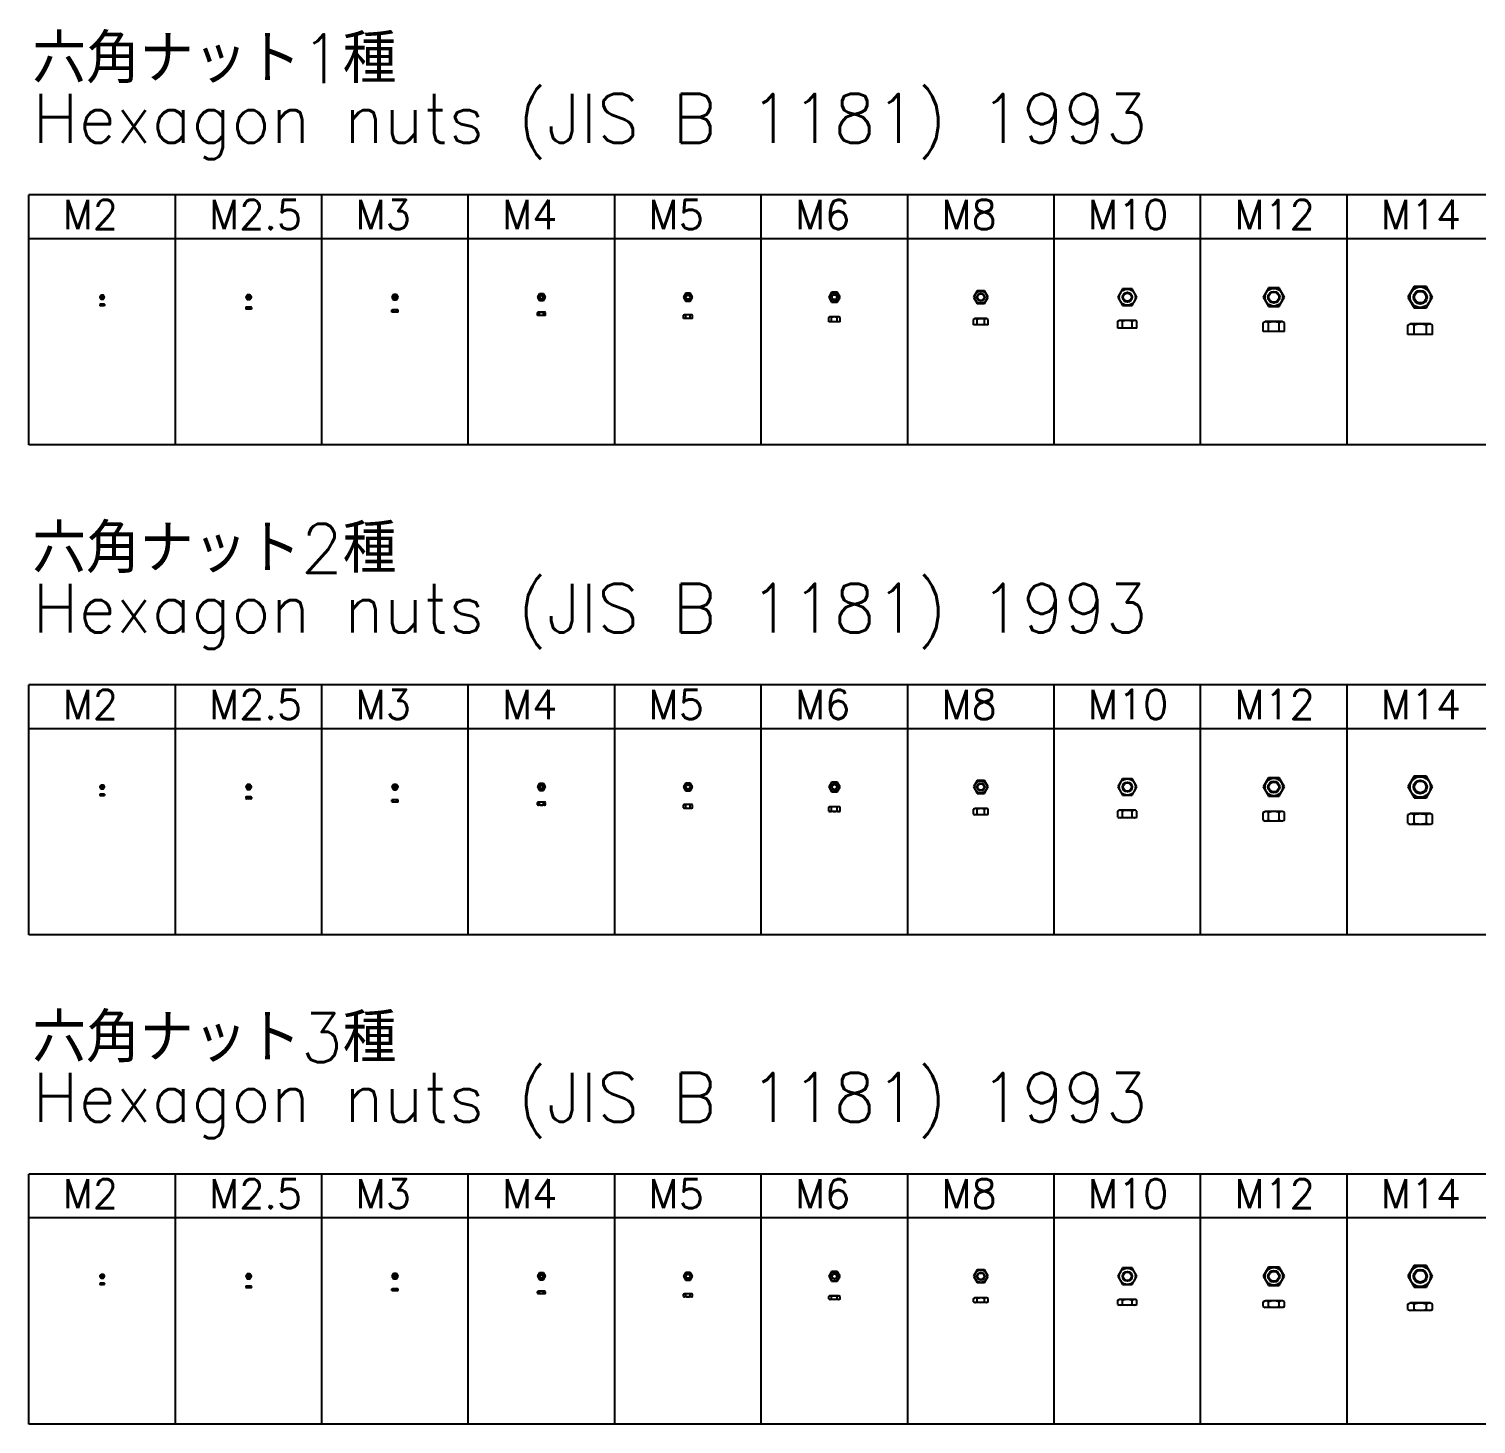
# Model space of a CAD drawing. Extents: x -341 to 2659, y -320 to 1108.
# Drawn here: x -341 to 1141, y -320 to 1108 of the extents above; entities that cross this region are included whole.
import ezdxf

# ---------------------------------------------------------------- set-up
doc = ezdxf.new("R2010")
doc.units = 0
doc.header["$MEASUREMENT"] = 0
for name, color, linetype in [('Layer1', 5, 'CONTINUOUS'), ('Layer3', 4, 'CONTINUOUS'), ('Layer4', 6, 'CONTINUOUS')]:
    doc.layers.add(name, color=color, linetype=linetype)
doc.styles.get("Standard").update_dxf_attribs({"font": 'romans.shx', "bigfont": 'extfont.shx'})

msp = doc.modelspace()

# ---------------------------------------------------------------- linework, layer by layer
at = {"layer": 'Layer1'}
for p, q in [((2658.7, 938.1), (-341.3, 938.1)), ((-341.3, 682.1), (-341.3, 938.1)), ((-191.3, 682.1), (-191.3, 938.1)), ((-41.3, 682.1), (-41.3, 938.1)), ((108.7, 682.1), (108.7, 938.1)), ((258.7, 682.1), (258.7, 938.1)), ((408.7, 682.1), (408.7, 938.1)), ((558.7, 682.1), (558.7, 938.1)), ((708.7, 682.1), (708.7, 938.1)), ((858.7, 682.1), (858.7, 938.1)), ((1008.7, 682.1), (1008.7, 938.1)), ((2658.7, 893.1), (-341.3, 893.1)), ((2658.7, 682.1), (-341.3, 682.1)), ((2658.7, 436.6), (-341.3, 436.6)), ((-341.3, 180.6), (-341.3, 436.6)), ((-191.3, 180.6), (-191.3, 436.6)), ((-41.3, 180.6), (-41.3, 436.6)), ((108.7, 180.6), (108.7, 436.6)), ((258.7, 180.6), (258.7, 436.6)), ((408.7, 180.6), (408.7, 436.6)), ((558.7, 180.6), (558.7, 436.6)), ((708.7, 180.6), (708.7, 436.6)), ((858.7, 180.6), (858.7, 436.6)), ((1008.7, 180.6), (1008.7, 436.6)), ((2658.7, 391.6), (-341.3, 391.6)), ((2658.7, 180.6), (-341.3, 180.6)), ((2658.7, -64.4), (-341.3, -64.4)), ((-341.3, -320.4), (-341.3, -64.4)), ((-191.3, -320.4), (-191.3, -64.4)), ((-41.3, -320.4), (-41.3, -64.4)), ((108.7, -320.4), (108.7, -64.4)), ((258.7, -320.4), (258.7, -64.4)), ((408.7, -320.4), (408.7, -64.4)), ((558.7, -320.4), (558.7, -64.4)), ((708.7, -320.4), (708.7, -64.4)), ((858.7, -320.4), (858.7, -64.4)), ((1008.7, -320.4), (1008.7, -64.4)), ((2658.7, -109.4), (-341.3, -109.4)), ((2658.7, -320.4), (-341.3, -320.4))]:
    msp.add_line(p, q, dxfattribs=at)
at = {"layer": 'Layer3'}
for p, q in [((32.1, 836.1), (30.5, 833.4)), ((30.5, 833.4), (32.1, 830.6)), ((35.3, 836.1), (32.1, 836.1)), ((32.1, 830.6), (35.3, 830.6)), ((36.9, 833.4), (35.3, 836.1)), ((35.3, 830.6), (36.9, 833.4)), ((181.7, 836.9), (179.7, 833.4)), ((179.7, 833.4), (181.7, 829.9)), ((185.7, 836.9), (181.7, 836.9)), ((187.7, 833.4), (185.7, 836.9)), ((185.7, 829.9), (187.7, 833.4)), ((331.4, 837.4), (329.1, 833.4)), ((329.1, 833.4), (331.4, 829.4)), ((336, 837.4), (331.4, 837.4)), ((338.3, 833.4), (336, 837.4)), ((336, 829.4), (338.3, 833.4)), ((480.8, 838.4), (477.9, 833.4)), ((477.9, 833.4), (480.8, 828.4)), ((486.6, 838.4), (480.8, 838.4)), ((489.5, 833.4), (486.6, 838.4)), ((486.6, 828.4), (489.5, 833.4)), ((629.9, 839.9), (626.2, 833.4)), ((626.2, 833.4), (629.9, 826.9)), ((637.4, 839.9), (629.9, 839.9)), ((641.2, 833.4), (637.4, 839.9)), ((637.4, 826.9), (641.2, 833.4)), ((778.8, 841.9), (773.9, 833.4)), ((773.9, 833.4), (778.8, 824.9)), ((788.6, 841.9), (778.8, 841.9)), ((793.5, 833.4), (788.6, 841.9)), ((788.6, 824.9), (793.5, 833.4)), ((928.2, 842.9), (922.7, 833.4)), ((922.7, 833.4), (928.2, 823.9)), ((939.2, 842.9), (928.2, 842.9)), ((944.7, 833.4), (939.2, 842.9)), ((939.2, 823.9), (944.7, 833.4)), ((1077.3, 844.4), (1071, 833.4)), ((1071, 833.4), (1077.3, 822.4)), ((1090, 844.4), (1077.3, 844.4)), ((1096.4, 833.4), (1090, 844.4)), ((1090, 822.4), (1096.4, 833.4)), ((-268.2, 826.2), (-268.6, 826)), ((-268.6, 826), (-268.6, 824.6)), ((-264, 824.6), (-268.6, 824.6)), ((-264.4, 826.2), (-268.2, 826.2)), ((-267.5, 826.2), (-265.1, 826.2)), ((-267.5, 826), (-267.5, 824.6)), ((-265.1, 826), (-265.1, 824.6)), ((-264.4, 826.2), (-264, 826)), ((-264, 826), (-264, 824.6)), ((-119.2, 823), (-118.7, 823.3)), ((-119.2, 823), (-119.2, 821.3)), ((-113.4, 821.3), (-119.2, 821.3)), ((-114, 823.3), (-118.7, 823.3)), ((-117.7, 823), (-117.7, 821.3)), ((-114.9, 823), (-114.9, 821.3)), ((-113.4, 823), (-114, 823.3)), ((-113.4, 823), (-113.4, 821.3)), ((30.5, 820.1), (31, 820.5)), ((30.5, 818.1), (30.5, 820.1)), ((36.9, 818.1), (30.5, 818.1)), ((36.3, 820.5), (31, 820.5)), ((32.1, 818.1), (32.1, 820.1)), ((35.3, 818.1), (35.3, 820.1)), ((36.9, 820.1), (36.3, 820.5)), ((36.9, 818.1), (36.9, 820.1)), ((179.7, 817.6), (180.3, 818)), ((179.7, 814.8), (179.7, 817.6)), ((187.1, 818), (180.3, 818)), ((181.7, 829.9), (185.7, 829.9)), ((181.7, 814.8), (181.7, 817.6)), ((185.7, 814.8), (185.7, 817.6)), ((187.7, 817.6), (187.1, 818)), ((187.7, 814.8), (187.7, 817.6)), ((329.1, 815.1), (329.8, 815.5)), ((337.6, 815.5), (329.8, 815.5)), ((331.4, 829.4), (336, 829.4)), ((338.3, 815.1), (337.6, 815.5)), ((480.8, 828.4), (486.6, 828.4)), ((629.9, 826.9), (637.4, 826.9)), ((778.8, 824.9), (788.6, 824.9)), ((928.2, 823.9), (939.2, 823.9)), ((1077.3, 822.4), (1090, 822.4)), ((187.7, 814.8), (179.7, 814.8)), ((329.1, 811.5), (329.1, 815.1)), ((338.3, 811.5), (329.1, 811.5)), ((331.4, 811.5), (331.4, 815.1)), ((336, 811.5), (336, 815.1)), ((338.3, 811.5), (338.3, 815.1)), ((477.9, 812.7), (478.8, 813.2)), ((477.9, 808.2), (477.9, 812.7)), ((489.5, 808.2), (477.9, 808.2)), ((488.6, 813.2), (478.8, 813.2)), ((480.8, 808.2), (480.8, 812.7)), ((486.6, 808.2), (486.6, 812.7)), ((489.5, 812.7), (488.6, 813.2)), ((489.5, 808.2), (489.5, 812.7)), ((626.2, 810.7), (627.4, 811.5)), ((626.2, 805), (626.2, 810.7)), ((641.2, 805), (626.2, 805)), ((639.9, 811.5), (627.4, 811.5)), ((629.9, 805), (629.9, 810.7)), ((637.4, 805), (637.4, 810.7)), ((641.2, 810.7), (639.9, 811.5)), ((641.2, 805), (641.2, 810.7)), ((773.9, 808.8), (775.4, 809.7)), ((773.9, 801.7), (773.9, 808.8)), ((793.5, 801.7), (773.9, 801.7)), ((791.9, 809.7), (775.4, 809.7)), ((778.8, 801.7), (778.8, 808.8)), ((788.6, 801.7), (788.6, 808.8)), ((793.5, 808.8), (791.9, 809.7)), ((793.5, 801.7), (793.5, 808.8)), ((922.7, 807.3), (924.7, 808.4)), ((922.7, 798.4), (922.7, 807.3)), ((942.7, 808.4), (924.7, 808.4)), ((928.2, 798.4), (928.2, 807.3)), ((939.2, 798.4), (939.2, 807.3)), ((944.7, 807.3), (942.7, 808.4)), ((944.7, 798.4), (944.7, 807.3)), ((1071, 804.9), (1073.2, 806.2)), ((1071, 795.2), (1071, 804.9)), ((1094.2, 806.2), (1073.2, 806.2)), ((1077.3, 795.2), (1077.3, 804.9)), ((1090, 795.2), (1090, 804.9)), ((1096.4, 804.9), (1094.2, 806.2)), ((1096.4, 795.2), (1096.4, 804.9)), ((944.7, 798.4), (922.7, 798.4)), ((1096.4, 795.2), (1071, 795.2)), ((928.2, 341.4), (922.7, 331.9)), ((939.2, 341.4), (928.2, 341.4)), ((944.7, 331.9), (939.2, 341.4)), ((1077.3, 342.9), (1071, 331.9)), ((1090, 342.9), (1077.3, 342.9)), ((1096.4, 331.9), (1090, 342.9)), ((32.1, 334.6), (30.5, 331.9)), ((30.5, 331.9), (32.1, 329.1)), ((35.3, 334.6), (32.1, 334.6)), ((32.1, 329.1), (35.3, 329.1)), ((36.9, 331.9), (35.3, 334.6)), ((35.3, 329.1), (36.9, 331.9)), ((181.7, 335.4), (179.7, 331.9)), ((179.7, 331.9), (181.7, 328.4)), ((185.7, 335.4), (181.7, 335.4)), ((181.7, 328.4), (185.7, 328.4)), ((187.7, 331.9), (185.7, 335.4)), ((185.7, 328.4), (187.7, 331.9)), ((331.4, 335.9), (329.1, 331.9)), ((329.1, 331.9), (331.4, 327.9)), ((336, 335.9), (331.4, 335.9)), ((331.4, 327.9), (336, 327.9)), ((338.3, 331.9), (336, 335.9)), ((336, 327.9), (338.3, 331.9)), ((480.8, 336.9), (477.9, 331.9)), ((477.9, 331.9), (480.8, 326.9)), ((486.6, 336.9), (480.8, 336.9)), ((480.8, 326.9), (486.6, 326.9)), ((489.5, 331.9), (486.6, 336.9)), ((486.6, 326.9), (489.5, 331.9)), ((629.9, 338.4), (626.2, 331.9)), ((626.2, 331.9), (629.9, 325.4)), ((637.4, 338.4), (629.9, 338.4)), ((641.2, 331.9), (637.4, 338.4)), ((637.4, 325.4), (641.2, 331.9)), ((778.8, 340.4), (773.9, 331.9)), ((773.9, 331.9), (778.8, 323.4)), ((788.6, 340.4), (778.8, 340.4)), ((793.5, 331.9), (788.6, 340.4)), ((788.6, 323.4), (793.5, 331.9)), ((922.7, 331.9), (928.2, 322.4)), ((939.2, 322.4), (944.7, 331.9)), ((1071, 331.9), (1077.3, 320.9)), ((1090, 320.9), (1096.4, 331.9)), ((-268.2, 324.7), (-268.6, 324.5)), ((-268.6, 324.5), (-268.6, 323.3)), ((-268.2, 323.1), (-268.6, 323.3)), ((-264.4, 324.7), (-268.2, 324.7)), ((-264.4, 323.1), (-268.2, 323.1)), ((-267.5, 324.7), (-265.1, 324.7)), ((-267.5, 324.5), (-267.5, 323.3)), ((-267.5, 323.1), (-265.1, 323.1)), ((-265.1, 324.5), (-265.1, 323.3)), ((-264.4, 324.7), (-264, 324.5)), ((-264.4, 323.1), (-264, 323.3)), ((-264, 324.5), (-264, 323.3)), ((-119.2, 321.5), (-118.7, 321.8)), ((-119.2, 321.5), (-119.2, 320.1)), ((-119.2, 320.1), (-118.7, 319.8)), ((-114, 321.8), (-118.7, 321.8)), ((-114, 319.8), (-118.7, 319.8)), ((-117.7, 321.5), (-117.7, 320.1)), ((-114.9, 321.5), (-114.9, 320.1)), ((-113.4, 321.5), (-114, 321.8)), ((-113.4, 320.1), (-114, 319.8)), ((-113.4, 321.5), (-113.4, 320.1)), ((30.5, 318.6), (31, 318.9)), ((30.5, 316.9), (30.5, 318.6)), ((30.5, 316.9), (31, 316.5)), ((36.3, 318.9), (31, 318.9)), ((36.3, 316.5), (31, 316.5)), ((32.1, 316.9), (32.1, 318.6)), ((35.3, 316.9), (35.3, 318.6)), ((36.9, 318.6), (36.3, 318.9)), ((36.9, 316.9), (36.3, 316.5)), ((36.9, 316.9), (36.9, 318.6)), ((179.7, 316.1), (180.3, 316.5)), ((179.7, 313.6), (179.7, 316.1)), ((179.7, 313.6), (180.3, 313.3)), ((187.1, 316.5), (180.3, 316.5)), ((187.1, 313.3), (180.3, 313.3)), ((181.7, 313.6), (181.7, 316.1)), ((185.7, 313.6), (185.7, 316.1)), ((187.7, 316.1), (187.1, 316.5)), ((187.7, 313.6), (187.1, 313.3)), ((187.7, 313.6), (187.7, 316.1)), ((329.1, 313.6), (329.8, 314)), ((329.1, 310.4), (329.1, 313.6)), ((337.6, 314), (329.8, 314)), ((331.4, 310.4), (331.4, 313.6)), ((336, 310.4), (336, 313.6)), ((338.3, 313.6), (337.6, 314)), ((338.3, 310.4), (338.3, 313.6)), ((477.9, 311.2), (478.8, 311.7)), ((488.6, 311.7), (478.8, 311.7)), ((489.5, 311.2), (488.6, 311.7)), ((629.9, 325.4), (637.4, 325.4)), ((778.8, 323.4), (788.6, 323.4)), ((928.2, 322.4), (939.2, 322.4)), ((1077.3, 320.9), (1090, 320.9)), ((329.1, 310.4), (329.8, 310)), ((337.6, 310), (329.8, 310)), ((338.3, 310.4), (337.6, 310)), ((477.9, 307.2), (477.9, 311.2)), ((477.9, 307.2), (478.8, 306.7)), ((488.6, 306.7), (478.8, 306.7)), ((480.8, 307.2), (480.8, 311.2)), ((486.6, 307.2), (486.6, 311.2)), ((489.5, 307.2), (488.6, 306.7)), ((489.5, 307.2), (489.5, 311.2)), ((626.2, 309.2), (627.4, 310)), ((626.2, 304.2), (626.2, 309.2)), ((626.2, 304.2), (627.4, 303.5)), ((639.9, 310), (627.4, 310)), ((639.9, 303.5), (627.4, 303.5)), ((629.9, 304.2), (629.9, 309.2)), ((637.4, 304.2), (637.4, 309.2)), ((641.2, 309.2), (639.9, 310)), ((641.2, 304.2), (639.9, 303.5)), ((641.2, 304.2), (641.2, 309.2)), ((773.9, 307.3), (775.4, 308.2)), ((773.9, 301.1), (773.9, 307.3)), ((773.9, 301.1), (775.4, 300.2)), ((791.9, 308.2), (775.4, 308.2)), ((791.9, 300.2), (775.4, 300.2)), ((778.8, 301.1), (778.8, 307.3)), ((788.6, 301.1), (788.6, 307.3)), ((793.5, 307.3), (791.9, 308.2)), ((793.5, 301.1), (791.9, 300.2)), ((793.5, 301.1), (793.5, 307.3)), ((922.7, 305.8), (924.7, 306.9)), ((922.7, 298.1), (922.7, 305.8)), ((922.7, 298.1), (924.7, 296.9)), ((942.7, 306.9), (924.7, 306.9)), ((942.7, 296.9), (924.7, 296.9)), ((928.2, 298.1), (928.2, 305.8)), ((939.2, 298.1), (939.2, 305.8)), ((944.7, 305.8), (942.7, 306.9)), ((944.7, 298.1), (942.7, 296.9)), ((944.7, 298.1), (944.7, 305.8)), ((1071, 303.4), (1073.2, 304.6)), ((1071, 294.9), (1071, 303.4)), ((1094.2, 304.6), (1073.2, 304.6)), ((1077.3, 294.9), (1077.3, 303.4)), ((1090, 294.9), (1090, 303.4)), ((1096.4, 303.4), (1094.2, 304.6)), ((1096.4, 294.9), (1096.4, 303.4)), ((1071, 294.9), (1073.2, 293.6)), ((1094.2, 293.6), (1073.2, 293.6)), ((1096.4, 294.9), (1094.2, 293.6)), ((629.9, -162.6), (626.2, -169.1)), ((637.4, -162.6), (629.9, -162.6)), ((641.2, -169.1), (637.4, -162.6)), ((778.8, -160.6), (773.9, -169.1)), ((788.6, -160.6), (778.8, -160.6)), ((793.5, -169.1), (788.6, -160.6)), ((928.2, -159.6), (922.7, -169.1)), ((939.2, -159.6), (928.2, -159.6)), ((944.7, -169.1), (939.2, -159.6)), ((1077.3, -158.1), (1071, -169.1)), ((1090, -158.1), (1077.3, -158.1)), ((1096.4, -169.1), (1090, -158.1)), ((-268.2, -176.3), (-268.6, -176.5)), ((-268.6, -176.5), (-268.6, -177.3)), ((-268.2, -177.5), (-268.6, -177.3)), ((-264.4, -176.3), (-268.2, -176.3)), ((-264.4, -177.5), (-268.2, -177.5)), ((-267.5, -176.3), (-265.1, -176.3)), ((-267.5, -176.5), (-267.5, -177.3)), ((-267.5, -177.5), (-265.1, -177.5)), ((-265.1, -176.5), (-265.1, -177.3)), ((-264.4, -176.3), (-264, -176.5)), ((-264.4, -177.5), (-264, -177.3)), ((-264, -176.5), (-264, -177.3)), ((32.1, -166.3), (30.5, -169.1)), ((30.5, -169.1), (32.1, -171.8)), ((35.3, -166.3), (32.1, -166.3)), ((32.1, -171.8), (35.3, -171.8)), ((36.9, -169.1), (35.3, -166.3)), ((35.3, -171.8), (36.9, -169.1)), ((181.7, -165.6), (179.7, -169.1)), ((179.7, -169.1), (181.7, -172.6)), ((185.7, -165.6), (181.7, -165.6)), ((181.7, -172.6), (185.7, -172.6)), ((187.7, -169.1), (185.7, -165.6)), ((185.7, -172.6), (187.7, -169.1)), ((331.4, -165.1), (329.1, -169.1)), ((329.1, -169.1), (331.4, -173.1)), ((336, -165.1), (331.4, -165.1)), ((331.4, -173.1), (336, -173.1)), ((338.3, -169.1), (336, -165.1)), ((336, -173.1), (338.3, -169.1)), ((480.8, -164.1), (477.9, -169.1)), ((477.9, -169.1), (480.8, -174.1)), ((486.6, -164.1), (480.8, -164.1)), ((480.8, -174.1), (486.6, -174.1)), ((489.5, -169.1), (486.6, -164.1)), ((486.6, -174.1), (489.5, -169.1)), ((626.2, -169.1), (629.9, -175.6)), ((629.9, -175.6), (637.4, -175.6)), ((637.4, -175.6), (641.2, -169.1)), ((773.9, -169.1), (778.8, -177.6)), ((778.8, -177.6), (788.6, -177.6)), ((788.6, -177.6), (793.5, -169.1)), ((922.7, -169.1), (928.2, -178.6)), ((939.2, -178.6), (944.7, -169.1)), ((1071, -169.1), (1077.3, -180.1)), ((1090, -180.1), (1096.4, -169.1)), ((-119.2, -179.5), (-118.7, -179.2)), ((-119.2, -179.5), (-119.2, -180.5)), ((-119.2, -180.5), (-118.7, -180.8)), ((-114, -179.2), (-118.7, -179.2)), ((-114, -180.8), (-118.7, -180.8)), ((-117.7, -179.5), (-117.7, -180.5)), ((-114.9, -179.5), (-114.9, -180.5)), ((-113.4, -179.5), (-114, -179.2)), ((-113.4, -180.5), (-114, -180.8)), ((-113.4, -179.5), (-113.4, -180.5)), ((30.5, -182.3), (31, -182)), ((30.5, -183.5), (30.5, -182.3)), ((30.5, -183.5), (31, -183.8)), ((36.3, -182), (31, -182)), ((36.3, -183.8), (31, -183.8)), ((32.1, -183.5), (32.1, -182.3)), ((35.3, -183.5), (35.3, -182.3)), ((36.9, -182.3), (36.3, -182)), ((36.9, -183.5), (36.3, -183.8)), ((36.9, -183.5), (36.9, -182.3)), ((179.7, -184.9), (180.3, -184.5)), ((179.7, -186.5), (179.7, -184.9)), ((179.7, -186.5), (180.3, -186.9)), ((187.1, -184.5), (180.3, -184.5)), ((187.1, -186.9), (180.3, -186.9)), ((181.7, -186.5), (181.7, -184.9)), ((185.7, -186.5), (185.7, -184.9)), ((187.7, -184.9), (187.1, -184.5)), ((187.7, -186.5), (187.1, -186.9)), ((187.7, -186.5), (187.7, -184.9)), ((329.1, -187.4), (329.8, -187)), ((329.1, -189.8), (329.1, -187.4)), ((329.1, -189.8), (329.8, -190.2)), ((337.6, -187), (329.8, -187)), ((337.6, -190.2), (329.8, -190.2)), ((331.4, -189.8), (331.4, -187.4)), ((336, -189.8), (336, -187.4)), ((338.3, -187.4), (337.6, -187)), ((338.3, -189.8), (337.6, -190.2)), ((338.3, -189.8), (338.3, -187.4)), ((477.9, -189.7), (478.8, -189.2)), ((477.9, -192.3), (477.9, -189.7)), ((477.9, -192.3), (478.8, -192.8)), ((488.6, -189.2), (478.8, -189.2)), ((480.8, -192.3), (480.8, -189.7)), ((486.6, -192.3), (486.6, -189.7)), ((489.5, -189.7), (488.6, -189.2)), ((489.5, -192.3), (488.6, -192.8)), ((489.5, -192.3), (489.5, -189.7)), ((626.2, -191.7), (627.4, -191)), ((626.2, -195.3), (626.2, -191.7)), ((639.9, -191), (627.4, -191)), ((629.9, -195.3), (629.9, -191.7)), ((637.4, -195.3), (637.4, -191.7)), ((641.2, -191.7), (639.9, -191)), ((641.2, -195.3), (641.2, -191.7)), ((928.2, -178.6), (939.2, -178.6)), ((1077.3, -180.1), (1090, -180.1)), ((488.6, -192.8), (478.8, -192.8)), ((626.2, -195.3), (627.4, -196)), ((639.9, -196), (627.4, -196)), ((641.2, -195.3), (639.9, -196)), ((773.9, -193.7), (775.4, -192.8)), ((773.9, -197.9), (773.9, -193.7)), ((773.9, -197.9), (775.4, -198.8)), ((791.9, -192.8), (775.4, -192.8)), ((791.9, -198.8), (775.4, -198.8)), ((778.8, -197.9), (778.8, -193.7)), ((788.6, -197.9), (788.6, -193.7)), ((793.5, -193.7), (791.9, -192.8)), ((793.5, -197.9), (791.9, -198.8)), ((793.5, -197.9), (793.5, -193.7)), ((922.7, -195.2), (924.7, -194.1)), ((922.7, -199.9), (922.7, -195.2)), ((922.7, -199.9), (924.7, -201.1)), ((942.7, -194.1), (924.7, -194.1)), ((942.7, -201.1), (924.7, -201.1)), ((928.2, -199.9), (928.2, -195.2)), ((939.2, -199.9), (939.2, -195.2)), ((944.7, -195.2), (942.7, -194.1)), ((944.7, -199.9), (942.7, -201.1)), ((944.7, -199.9), (944.7, -195.2)), ((1071, -197.6), (1073.2, -196.3)), ((1071, -203.1), (1071, -197.6)), ((1071, -203.1), (1073.2, -204.3)), ((1094.2, -196.3), (1073.2, -196.3)), ((1094.2, -204.3), (1073.2, -204.3)), ((1077.3, -203.1), (1077.3, -197.6)), ((1090, -203.1), (1090, -197.6)), ((1096.4, -197.6), (1094.2, -196.3)), ((1096.4, -203.1), (1094.2, -204.3)), ((1096.4, -203.1), (1096.4, -197.6))]:
    msp.add_line(p, q, dxfattribs=at)
for points in [[(-267.5, 835.4), (-268.6, 833.4), (-267.5, 831.4), (-265.1, 831.4), (-264, 833.4), (-265.1, 835.4)], [(-117.7, 835.9), (-119.2, 833.4), (-117.7, 830.9), (-114.9, 830.9), (-113.4, 833.4), (-114.9, 835.9)], [(-267.5, 333.9), (-268.6, 331.9), (-267.5, 329.9), (-265.1, 329.9), (-264, 331.9), (-265.1, 333.9)], [(-117.7, 334.4), (-119.2, 331.9), (-117.7, 329.4), (-114.9, 329.4), (-113.4, 331.9), (-114.9, 334.4)], [(-267.5, -167.1), (-268.6, -169.1), (-267.5, -171.1), (-265.1, -171.1), (-264, -169.1), (-265.1, -167.1)], [(-117.7, -166.6), (-119.2, -169.1), (-117.7, -171.6), (-114.9, -171.6), (-113.4, -169.1), (-114.9, -166.6)]]:
    msp.add_lwpolyline(points, close=True, dxfattribs=at)
for centre, radius in [((-266.3, 833.4), 1.9), ((-266.3, 833.4), 1), ((-266.3, 833.4), 0.761), ((-116.3, 833.4), 2.35), ((-116.3, 833.4), 1.25), ((-116.3, 833.4), 1.01), ((33.7, 833.4), 2.65), ((33.7, 833.4), 1.5), ((33.7, 833.4), 1.23), ((183.7, 833.4), 3.4), ((183.7, 833.4), 2), ((183.7, 833.4), 1.62), ((333.7, 833.4), 3.9), ((333.7, 833.4), 2.5), ((333.7, 833.4), 2.07), ((483.7, 833.4), 4.9), ((483.7, 833.4), 3), ((483.7, 833.4), 2.46), ((633.7, 833.4), 6.25), ((633.7, 833.4), 4), ((633.7, 833.4), 3.32), ((783.7, 833.4), 8.25), ((783.7, 833.4), 5), ((783.7, 833.4), 4.19), ((933.7, 833.4), 9), ((933.7, 833.4), 6), ((933.7, 833.4), 5.05), ((1083.7, 833.4), 10.5), ((1083.7, 833.4), 7), ((1083.7, 833.4), 5.92), ((1083.7, 331.9), 10.5), ((-266.3, 331.9), 1.9), ((-266.3, 331.9), 1), ((-266.3, 331.9), 0.761), ((-116.3, 331.9), 2.35), ((-116.3, 331.9), 1.25), ((-116.3, 331.9), 1.01), ((33.7, 331.9), 2.65), ((33.7, 331.9), 1.5), ((33.7, 331.9), 1.23), ((183.7, 331.9), 3.4), ((183.7, 331.9), 2), ((183.7, 331.9), 1.62), ((333.7, 331.9), 3.9), ((333.7, 331.9), 2.5), ((333.7, 331.9), 2.07), ((483.7, 331.9), 4.9), ((483.7, 331.9), 3), ((483.7, 331.9), 2.46), ((633.7, 331.9), 6.25), ((633.7, 331.9), 4), ((633.7, 331.9), 3.32), ((783.7, 331.9), 8.25), ((783.7, 331.9), 5), ((783.7, 331.9), 4.19), ((933.7, 331.9), 9), ((933.7, 331.9), 6), ((933.7, 331.9), 5.05), ((1083.7, 331.9), 7), ((1083.7, 331.9), 5.92), ((633.7, -169.1), 6.25), ((783.7, -169.1), 8.25), ((933.7, -169.1), 9), ((1083.7, -169.1), 10.5), ((1083.7, -169.1), 7), ((-266.3, -169.1), 1.9), ((-266.3, -169.1), 1), ((-266.3, -169.1), 0.761), ((-116.3, -169.1), 2.35), ((-116.3, -169.1), 1.25), ((-116.3, -169.1), 1.01), ((33.7, -169.1), 2.65), ((33.7, -169.1), 1.5), ((33.7, -169.1), 1.23), ((183.7, -169.1), 3.4), ((183.7, -169.1), 2), ((183.7, -169.1), 1.62), ((333.7, -169.1), 3.9), ((333.7, -169.1), 2.5), ((333.7, -169.1), 2.07), ((483.7, -169.1), 4.9), ((483.7, -169.1), 3), ((483.7, -169.1), 2.46), ((633.7, -169.1), 4), ((633.7, -169.1), 3.32), ((783.7, -169.1), 5), ((783.7, -169.1), 4.19), ((933.7, -169.1), 6), ((933.7, -169.1), 5.05), ((1083.7, -169.1), 5.92)]:
    msp.add_circle(centre, radius, dxfattribs=at)
for centre, radius, start, end in [((-268, 825.1), 1.02, 55.6158, 124.3842), ((-266.3, 822.3), 3.82, 72.412, 107.588), ((-264.6, 825.1), 1.02, 55.6158, 124.3842), ((-118.5, 822), 1.28, 55.6158, 124.3842), ((-116.3, 818.5), 4.78, 72.412, 107.588), ((-114.1, 822), 1.28, 55.6158, 124.3842), ((31.3, 819), 1.41, 55.6159, 124.3841), ((33.7, 815.1), 5.25, 72.4121, 107.5879), ((36.1, 819), 1.41, 55.6159, 124.3841), ((180.7, 816.1), 1.79, 55.6159, 124.3841), ((183.7, 811.2), 6.69, 72.4121, 107.5879), ((186.7, 816.1), 1.79, 55.6159, 124.3841), ((330.2, 813.4), 2.04, 55.6159, 124.3841), ((333.7, 807.8), 7.64, 72.4121, 107.5879), ((337.2, 813.4), 2.04, 55.6159, 124.3841), ((479.4, 810.6), 2.56, 55.6159, 124.3841), ((483.7, 803.6), 9.55, 72.4121, 107.5879), ((488, 810.6), 2.56, 55.6159, 124.3841), ((628.1, 808), 3.32, 55.6159, 124.3841), ((633.7, 798.9), 12.4, 72.4121, 107.5879), ((639.3, 808), 3.32, 55.6159, 124.3842), ((776.3, 805.2), 4.34, 55.6159, 124.3841), ((783.7, 793.3), 16.2, 72.4121, 107.5879), ((791.1, 805.2), 4.34, 55.6159, 124.3841), ((925.5, 803.3), 4.86, 55.6159, 124.3841), ((933.7, 790), 18.2, 72.4121, 107.5879), ((941.9, 803.3), 4.86, 55.6159, 124.3841), ((1074.2, 800.2), 5.62, 55.6159, 124.3841), ((1083.7, 784.8), 21, 72.4121, 107.5879), ((1093.2, 800.2), 5.62, 55.6159, 124.3841), ((-268, 323.6), 1.02, 55.6158, 124.3842), ((-268, 324.2), 1.02, 235.6158, 304.3842), ((-266.3, 320.8), 3.82, 72.412, 107.588), ((-266.3, 327), 3.82, 252.412, 287.588), ((-264.6, 323.6), 1.02, 55.6158, 124.3842), ((-264.6, 324.2), 1.02, 235.6158, 304.3842), ((-118.5, 320.5), 1.28, 55.6158, 124.3842), ((-118.5, 321.2), 1.28, 235.6158, 304.3842), ((-116.3, 317), 4.78, 72.412, 107.588), ((-116.3, 324.7), 4.78, 252.412, 287.588), ((-114.1, 320.5), 1.28, 55.6158, 124.3842), ((-114.1, 321.2), 1.28, 235.6158, 304.3842), ((31.3, 317.5), 1.41, 55.6159, 124.3841), ((31.3, 318), 1.41, 235.6159, 304.3841), ((33.7, 313.6), 5.25, 72.4121, 107.5879), ((33.7, 321.9), 5.25, 252.4121, 287.5879), ((36.1, 317.5), 1.41, 55.6159, 124.3841), ((36.1, 318), 1.41, 235.6159, 304.3841), ((180.7, 314.6), 1.79, 55.6159, 124.3841), ((180.7, 315.1), 1.79, 235.6159, 304.3841), ((183.7, 309.7), 6.69, 72.4121, 107.5879), ((183.7, 320), 6.69, 252.4121, 287.5879), ((186.7, 314.6), 1.79, 55.6159, 124.3841), ((186.7, 315.1), 1.79, 235.6159, 304.3841), ((330.2, 311.9), 2.04, 55.6159, 124.3841), ((333.7, 306.3), 7.64, 72.4121, 107.5879), ((337.2, 311.9), 2.04, 55.6159, 124.3841), ((479.4, 309.1), 2.56, 55.6159, 124.3841), ((483.7, 302.1), 9.55, 72.4121, 107.5879), ((488, 309.1), 2.56, 55.6159, 124.3841), ((330.2, 312.1), 2.04, 235.6159, 304.3841), ((333.7, 317.7), 7.64, 252.4121, 287.5879), ((337.2, 312.1), 2.04, 235.6159, 304.3841), ((479.4, 309.3), 2.56, 235.6159, 304.3841), ((483.7, 316.3), 9.55, 252.4121, 287.5879), ((488, 309.3), 2.56, 235.6159, 304.3841), ((628.1, 306.5), 3.32, 55.6159, 124.3841), ((628.1, 306.9), 3.32, 235.6159, 304.3841), ((633.7, 297.4), 12.4, 72.4121, 107.5879), ((633.7, 316), 12.4, 252.4121, 287.5879), ((639.3, 306.5), 3.32, 55.6159, 124.3842), ((639.3, 306.9), 3.32, 235.6158, 304.3841), ((776.3, 303.7), 4.34, 55.6159, 124.3841), ((776.3, 304.7), 4.34, 235.6159, 304.3841), ((783.7, 291.8), 16.2, 72.4121, 107.5879), ((783.7, 316.6), 16.2, 252.4121, 287.5879), ((791.1, 303.7), 4.34, 55.6159, 124.3841), ((791.1, 304.7), 4.34, 235.6159, 304.3841), ((925.5, 301.8), 4.86, 55.6159, 124.3841), ((925.5, 302.1), 4.86, 235.6159, 304.3841), ((933.7, 288.5), 18.2, 72.4121, 107.5879), ((933.7, 315.4), 18.2, 252.4121, 287.5879), ((941.9, 301.8), 4.86, 55.6159, 124.3841), ((941.9, 302.1), 4.86, 235.6159, 304.3841), ((1074.2, 298.7), 5.62, 55.6159, 124.3841), ((1083.7, 283.3), 21, 72.4121, 107.5879), ((1093.2, 298.7), 5.62, 55.6159, 124.3841), ((1074.2, 299.6), 5.62, 235.6159, 304.3841), ((1083.7, 315), 21, 252.4121, 287.5879), ((1093.2, 299.6), 5.62, 235.6159, 304.3841), ((-268, -177.4), 1.02, 55.6158, 124.3842), ((-268, -176.4), 1.02, 235.6158, 304.3842), ((-266.3, -180.2), 3.82, 72.412, 107.588), ((-266.3, -173.6), 3.82, 252.412, 287.588), ((-264.6, -177.4), 1.02, 55.6158, 124.3842), ((-264.6, -176.4), 1.02, 235.6158, 304.3842), ((-118.5, -180.5), 1.28, 55.6158, 124.3842), ((-118.5, -179.4), 1.28, 235.6158, 304.3842), ((-116.3, -184), 4.78, 72.412, 107.588), ((-116.3, -175.9), 4.78, 252.412, 287.588), ((-114.1, -180.5), 1.28, 55.6158, 124.3842), ((-114.1, -179.4), 1.28, 235.6158, 304.3842), ((31.3, -183.5), 1.41, 55.6159, 124.3841), ((31.3, -182.4), 1.41, 235.6159, 304.3841), ((33.7, -187.3), 5.25, 72.4121, 107.5879), ((33.7, -178.5), 5.25, 252.4121, 287.5879), ((36.1, -183.5), 1.41, 55.6159, 124.3841), ((36.1, -182.4), 1.41, 235.6159, 304.3841), ((180.7, -186.3), 1.79, 55.6159, 124.3841), ((180.7, -185.1), 1.79, 235.6159, 304.3841), ((183.7, -191.2), 6.69, 72.4121, 107.5879), ((183.7, -180.2), 6.69, 252.4121, 287.5879), ((186.7, -186.3), 1.79, 55.6159, 124.3841), ((186.7, -185.1), 1.79, 235.6159, 304.3841), ((330.2, -189.1), 2.04, 55.6159, 124.3841), ((330.2, -188.1), 2.04, 235.6159, 304.3841), ((333.7, -194.7), 7.64, 72.4121, 107.5879), ((333.7, -182.5), 7.64, 252.4121, 287.5879), ((337.2, -189.1), 2.04, 55.6159, 124.3841), ((337.2, -188.1), 2.04, 235.6159, 304.3841), ((479.4, -191.9), 2.56, 55.6159, 124.3841), ((479.4, -190.2), 2.56, 235.6159, 304.3841), ((483.7, -198.9), 9.55, 72.4121, 107.5879), ((483.7, -183.2), 9.55, 252.4121, 287.5879), ((488, -191.9), 2.56, 55.6159, 124.3841), ((488, -190.2), 2.56, 235.6159, 304.3841), ((628.1, -194.5), 3.32, 55.6159, 124.3841), ((633.7, -203.6), 12.4, 72.4121, 107.5879), ((639.3, -194.5), 3.32, 55.6159, 124.3842), ((628.1, -192.5), 3.32, 235.6159, 304.3841), ((633.7, -183.5), 12.4, 252.4121, 287.5879), ((639.3, -192.5), 3.32, 235.6158, 304.3841), ((776.3, -197.3), 4.34, 55.6159, 124.3841), ((776.3, -194.3), 4.34, 235.6159, 304.3841), ((783.7, -209.2), 16.2, 72.4121, 107.5879), ((783.7, -182.4), 16.2, 252.4121, 287.5879), ((791.1, -197.3), 4.34, 55.6159, 124.3841), ((791.1, -194.3), 4.34, 235.6159, 304.3841), ((925.5, -199.2), 4.86, 55.6159, 124.3841), ((925.5, -195.9), 4.86, 235.6159, 304.3841), ((933.7, -212.5), 18.2, 72.4121, 107.5879), ((933.7, -182.6), 18.2, 252.4121, 287.5879), ((941.9, -199.2), 4.86, 55.6159, 124.3841), ((941.9, -195.9), 4.86, 235.6159, 304.3841), ((1074.2, -202.2), 5.62, 55.6159, 124.3841), ((1074.2, -198.4), 5.62, 235.6159, 304.3841), ((1083.7, -217.6), 21, 72.4121, 107.5879), ((1083.7, -183), 21, 252.4121, 287.5879), ((1093.2, -202.2), 5.62, 55.6159, 124.3841), ((1093.2, -198.4), 5.62, 235.6159, 304.3841)]:
    msp.add_arc(centre, radius, start, end, dxfattribs=at)

# ---------------------------------------------------------------- texts
at = {"layer": 'Layer4', "attachment_point": 1}
for s, insert, char_height, width in [('六角ナット1種\u3000\u3000', (-337.8, 1102.7), 50, 1144.726), ('Hexagon nuts (JIS B 1181) 1993', (-337.8, 1041.5), 50, 2280.513), ('M2', (-306.7, 933), 30, 81.693), ('M2.5', (-156.7, 933), 30, 81.693), ('M3', (-6.7, 933), 30, 81.693), ('M4', (143.3, 933), 30, 81.693), ('M5', (293.3, 933), 30, 81.693), ('M6', (443.3, 933), 30, 81.693), ('M8', (593.3, 933), 30, 81.693), ('M10', (743.3, 933), 30, 81.693), ('M12', (893.3, 933), 30, 81.693), ('M14', (1043.3, 933), 30, 81.693), ('六角ナット2種\u3000\u3000', (-337.8, 601.2), 50, 1144.726), ('Hexagon nuts (JIS B 1181) 1993', (-337.8, 540), 50, 2280.513), ('M2', (-306.7, 431.5), 30, 81.693), ('M2.5', (-156.7, 431.5), 30, 81.693), ('M3', (-6.7, 431.5), 30, 81.693), ('M4', (143.3, 431.5), 30, 81.693), ('M5', (293.3, 431.5), 30, 81.693), ('M6', (443.3, 431.5), 30, 81.693), ('M8', (593.3, 431.5), 30, 81.693), ('M10', (743.3, 431.5), 30, 81.693), ('M12', (893.3, 431.5), 30, 81.693), ('M14', (1043.3, 431.5), 30, 81.693), ('六角ナット3種\u3000\u3000', (-337.8, 100.2), 50, 1144.726), ('Hexagon nuts (JIS B 1181) 1993', (-337.8, 39.1), 50, 2280.513), ('M2', (-306.7, -69.5), 30, 81.693), ('M2.5', (-156.7, -69.5), 30, 81.693), ('M3', (-6.7, -69.5), 30, 81.693), ('M4', (143.3, -69.5), 30, 81.693), ('M5', (293.3, -69.5), 30, 81.693), ('M6', (443.3, -69.5), 30, 81.693), ('M8', (593.3, -69.5), 30, 81.693), ('M10', (743.3, -69.5), 30, 81.693), ('M12', (893.3, -69.5), 30, 81.693), ('M14', (1043.3, -69.5), 30, 81.693)]:
    msp.add_mtext(s, dxfattribs=dict(at, insert=insert, char_height=char_height, width=width))

doc.saveas('drawing.dxf')
